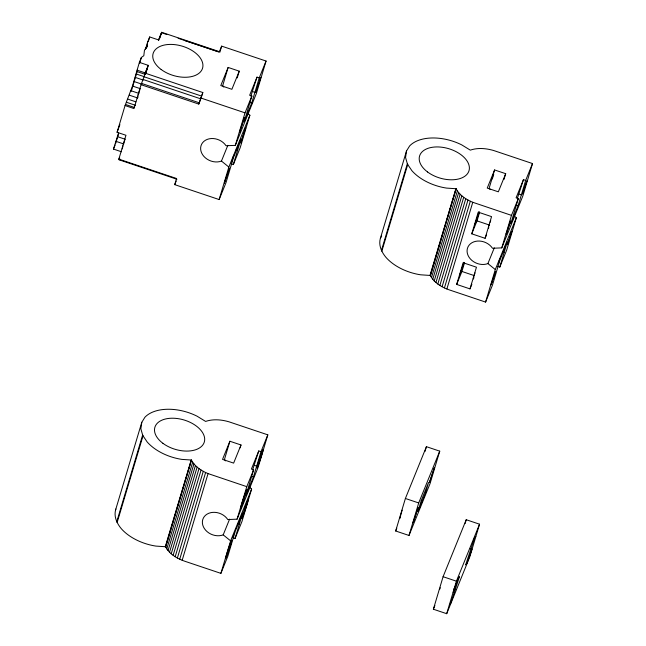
<?xml version="1.0" encoding="UTF-8"?>
<svg xmlns="http://www.w3.org/2000/svg" width="646" height="646" viewBox="0 0 646 646"><rect width="100%" height="100%" fill="white"/><g stroke="black" fill="none" stroke-linecap="round" stroke-linejoin="round"><path stroke-width="0.97" d="M146.812 47.465L147.692 41.893L149.694 36.951L158.577 39.939L161.678 32.3L219.406 51.688L221.659 46.132L266.063 61.039L256.357 93.557L235.322 145.366L226.027 145.738A14.067 11.297 22.1 0 0 207.188 139.415A14.067 11.297 22.1 0 0 202.618 154.741A14.067 11.297 22.1 0 0 221.457 161.064L228.845 167.048L219.139 199.557L174.735 184.651L176.568 178.506L118.84 159.118L125.962 135.272L117.079 132.293L125.066 105.548L133.997 108.576L141.062 84.691L148.257 65.351L139.374 62.371L132.487 86.047L125.066 105.548M220.892 573.365L230.598 540.847L223.201 534.872A14.067 11.297 22.1 0 1 204.362 528.549A14.067 11.297 22.1 0 1 208.941 513.223A14.067 11.297 22.1 0 1 227.78 519.545L237.074 519.174L258.109 467.365L267.815 434.847L228.999 421.814C221.457 419.609 213.148 418.842 205.606 421.426L197.014 416.161A39.866 23.7 16.6 0 0 144.93 417.227L141.797 422.29L115.666 509.686C113.696 516.574 116.886 523.462 121.278 528.67A39.866 23.7 16.6 0 0 155.936 546.096L165.554 546.742C169.389 554.115 177.093 558.572 184.708 561.212L220.892 573.365L227.723 556.529L235.273 531.238L242.638 513.11L235.087 538.401L232.867 537.65L233.731 534.759M485.59 302.078L495.296 269.56L487.9 263.584A14.067 11.297 22.1 0 1 469.061 257.253A14.067 11.297 22.1 0 1 473.639 241.927A14.067 11.297 22.1 0 1 492.478 248.258L501.772 247.886L522.808 196.077L532.514 163.559L493.697 150.526C486.155 148.322 477.846 147.554 470.296 150.138L461.712 144.874A39.866 23.7 16.6 0 0 409.629 145.939L406.495 151.002L380.365 238.398C378.394 245.278 381.584 252.174 385.977 257.383A39.866 23.7 16.6 0 0 420.635 274.8L430.252 275.454C434.088 282.819 441.791 287.284 449.406 289.925L485.59 302.078L492.422 285.241L499.972 259.95L507.336 241.814L499.786 267.105L497.565 266.362M145.746 72.99L145.156 74.056L145.439 72.295M137.348 98.135L137.703 96.545M473.324 278.797L473.639 277.376M488.747 226.794L488.497 228.272L488.715 227.876M122.982 145.778L122.288 148.895L122.53 148.443M464.208 262.591L460.073 274.38L463.885 262.324M479.308 212.009L475.181 223.799L478.985 211.743M121.48 151.77L113.486 149.081L118.557 132.987M115.779 143.178L118.654 133.544M131.316 91.151L137.356 70.923M139.657 63.211L141.385 57.429L143.816 55.709L144.462 50.267L147.393 45.535M145.39 49.597L147.692 41.893M148.402 41.296L149.694 36.951M176.931 179.241L119.203 159.853L119.744 158.052M145.156 74.056L146.359 70.026M146.02 72.077L147.385 67.515M146.19 72.279L148.257 65.351M158.633 40.537L159.457 37.775M159.505 38.51L160.474 35.264M160.87 35.013L161.678 32.3M141.062 84.691L198.79 104.079L202.82 92.531L145.092 73.143M202.012 95.245L202.82 92.531M219.818 52.302L221.659 46.132M237.235 77.916L239.246 71.165L228.143 67.442L222.749 85.506L223.791 87.073M116.756 521.734L142.645 435.016L140.86 428.815L141.797 422.29M117.128 522.509L143.024 435.8L142.645 435.016M235.322 145.366L245.028 112.848L251.867 96.012L249.647 95.269L257.011 77.132L259.232 77.883L266.063 61.039M231.696 161.92L233.707 155.177M250.85 96.117L257.011 77.132M251.867 96.012L244.317 121.303L251.682 103.174L259.232 77.883M231.115 163.842L233.335 164.593L240.893 139.302L233.529 157.43L225.979 182.721L219.139 199.557M247.668 113.446L249.881 115.238L240.175 147.756L233.335 164.593M165.295 546.726L191.184 460.017M165.554 546.742L191.442 460.033L181.833 459.387A39.866 23.7 16.6 0 1 147.167 441.961L143.024 435.8M165.756 547.194L191.442 460.033M166.789 548.906L192.678 462.189L191.652 460.477M168.049 550.586L193.945 463.876L192.678 462.189M169.535 552.225L195.431 465.516L193.945 463.876M171.23 553.808L197.119 467.098L195.431 465.516M173.12 555.31L199.008 468.6L197.119 467.098M175.171 556.731L201.067 470.013L199.008 468.6M177.384 558.039L203.272 471.322L201.067 470.013M179.725 559.226L205.614 472.517L203.272 471.322M182.172 560.292L208.06 473.583L205.614 472.517M240.134 447.864L240.998 444.973L229.895 441.25L224.501 459.314L225.535 460.881M237.074 519.174L246.78 486.656L253.62 469.82L251.399 469.077L258.763 450.94L260.976 451.683L267.815 434.847M252.602 469.925L258.763 450.94M253.62 469.82L246.061 495.111L253.426 476.974L260.976 451.683M249.413 487.254L251.633 489.046L241.927 521.564L235.087 538.401M381.455 250.438L407.343 163.729L405.559 157.519L406.495 151.002M381.826 251.221L407.723 164.512L407.343 163.729M429.994 275.43L455.882 188.721M430.252 275.454L456.141 188.737L446.531 188.091A39.866 23.7 16.6 0 1 411.865 170.665L407.723 164.512M430.454 275.899L456.141 188.737M431.488 277.61L457.376 190.901L456.342 189.189M432.747 279.298L458.644 192.589L457.376 190.901M434.233 280.937L460.13 194.228L458.644 192.589M435.929 282.52L461.817 195.811L460.13 194.228M437.818 284.022L463.707 197.313L461.817 195.811M439.869 285.435L465.766 198.726L463.707 197.313M442.082 286.743L467.97 200.034L465.766 198.726M444.424 287.938L470.312 201.229L467.97 200.034M446.87 289.004L472.759 202.287L470.312 201.229M456.665 284.41L463.134 262.736L476.457 267.21L469.981 288.883L456.665 284.41L461.922 271.457L464.45 262.979M471.766 233.828L478.234 212.154L491.558 216.628L485.089 238.301L471.766 233.828L477.023 220.875L479.558 212.397M503.969 179.467L505.697 173.685L494.594 169.955L489.2 188.018L490.233 189.593M492.325 178.95L493.73 174.242M395.675 530.996L405.389 498.478L426.425 446.677L439.74 451.15L430.034 483.66L408.999 535.469L395.675 530.996L396.805 528.218M424.995 451.457L426.425 446.677M408.999 535.469L418.705 502.951L439.74 451.15M501.772 247.886L511.479 215.368L518.318 198.532L516.097 197.781L523.454 179.653L525.674 180.395L532.514 163.559M498.429 263.471L499.867 258.65M517.301 198.637L523.454 179.653M518.318 198.532L510.76 223.823L518.124 205.686L525.674 180.395M514.111 215.958L516.332 217.75L506.625 250.268L499.786 267.105M433.377 609.226L443.083 576.708L466.226 519.723L479.55 524.197L469.836 556.715L446.701 613.7L433.377 609.226L434.895 605.488M465.088 523.551L466.226 519.723M446.701 613.7L456.407 581.182L479.55 524.197M449.358 605.003L450.658 603.477L459.508 576.652L458.208 578.186L453.129 592.358M138.107 95.123L139.907 89.576M489.111 225.527L489.587 223.984M474.011 276.1L475.028 272.87M123.515 144.034L124.799 140.134M439.861 589.023L440.273 587.739M146.109 48.507L147.046 45.705M490.128 222.289L490.718 220.552M402.167 510.146L399.874 518.245L400.124 517.793M159.578 38.397L161.46 32.841M117.079 132.293L119.914 124.654M198.79 104.079L201.391 97.037M115.666 509.686L115.909 509M380.365 238.398L381.649 236.024M139.374 62.371L141.385 57.429M113.486 149.081L115.158 144.97M119.203 159.853L119.55 159.005M174.735 184.651L176.196 181.041M228.143 67.442L220.787 85.571L231.882 89.301L239.246 71.165M221.457 161.064L227.836 145.342M228.845 167.048L249.881 115.238M229.895 441.25L222.531 459.379L233.634 463.109L240.998 444.973M223.201 534.872L229.588 519.15M230.598 540.847L251.633 489.046M494.594 169.955L487.229 188.091L498.332 191.822L505.697 173.685M485.089 238.301L486.591 234.603M469.981 288.883L471.863 284.264M487.9 263.584L494.287 247.854M495.296 269.56L516.332 217.75M137.671 97.756L138.066 96.835M473.97 277.635L473.397 278.854M119.486 158.1L118.84 159.118M475.803 536.535L474.503 538.061L465.653 564.879L466.953 563.352L472.024 549.181L470.256 548.583M178.126 38.276L218.816 51.938L184.804 40.545M162.089 32.914L166.821 34.504M252.691 91.587L254.912 92.33M249.824 102.552L251.682 103.174M519.142 194.099L521.362 194.85M137.049 70.164L145.931 73.143M136.823 71.512L144.817 74.201M136.201 73.975L144.195 76.664M144.018 76.761L201.738 96.141M200.623 97.934L245.028 112.848M142.968 79.45L200.696 98.83M516.275 205.065L518.124 205.686M135.224 77.383L143.218 80.072M141.514 83.407L199.243 102.795M133.956 81.501L141.95 84.182M132.487 86.047L140.481 88.728M130.912 90.706L138.906 93.395M129.345 95.18L137.34 97.861M127.892 99.137L135.886 101.826M126.656 102.334L135.531 105.314M477.023 220.875L489.393 225.034M125.704 104.531L134.586 107.519M236.17 149.646L237.655 150.138M502.62 252.158L504.098 252.659M117.386 136.629L125.372 139.31M115.812 141.288L123.806 143.977M461.922 271.457L474.293 275.616M405.389 498.478L418.705 502.951M254.443 465.395L256.664 466.137M251.577 476.36L253.426 476.974M443.083 576.708L456.407 581.182M453.96 588.708L455.737 589.297M237.922 523.446L239.408 523.946M472.759 202.287L511.479 215.368M208.06 473.583L246.78 486.656M224.428 182.56L224.412 183.198L229.459 168.202L224.428 182.56M239.569 131.873L239.553 132.495L244.446 117.677L239.569 131.873M240.732 142.411L240.716 143.049L245.69 127.989L240.732 142.411M255.832 91.853L255.816 92.491L260.782 77.439L255.832 91.853M413.214 522.081L413.198 522.719L418.164 507.659L413.214 522.081M429.509 481.964L429.493 482.594L434.459 467.543L429.509 481.964M491.17 284.256L491.154 284.821L495.539 271.546L491.17 284.256M506.278 233.674L506.262 234.24L510.639 220.964L506.278 233.674M507.473 244.107L507.457 244.672L511.842 231.397L507.473 244.107M522.574 193.558L522.557 194.115L526.934 180.848L522.574 193.558M421.232 500.569L417.994 511.406L425.359 493.278L428.589 482.433L421.232 500.569M162.897 443.293A25.792 15.334 16.6 0 0 204.168 442.445A25.792 15.334 16.6 0 0 171.707 418.22A25.792 15.334 16.6 0 0 162.897 443.293M258.424 464.708A9.868 0.452 -71.4 0 0 263.221 449.535A9.868 0.452 -71.4 0 0 258.497 462.068A9.868 0.452 -71.4 0 0 258.424 464.708M242.129 504.833A9.868 0.452 -71.4 0 0 246.925 489.66A9.868 0.452 -71.4 0 0 242.202 502.192A9.868 0.452 -71.4 0 0 242.129 504.833M243.332 515.258A9.868 0.452 -71.4 0 0 248.121 500.093A9.868 0.452 -71.4 0 0 243.405 512.625A9.868 0.452 -71.4 0 0 243.332 515.258M227.029 555.407A9.868 0.452 -71.4 0 0 231.817 540.242A9.868 0.452 -71.4 0 0 227.101 552.774A9.868 0.452 -71.4 0 0 227.029 555.407M161.145 69.485A25.792 15.334 16.6 0 0 202.416 68.638A25.792 15.334 16.6 0 0 169.955 44.413A25.792 15.334 16.6 0 0 161.145 69.485M427.595 172.006A25.792 15.334 16.6 0 0 468.867 171.158A25.792 15.334 16.6 0 0 436.405 146.933A25.792 15.334 16.6 0 0 427.595 172.006"/></g></svg>
